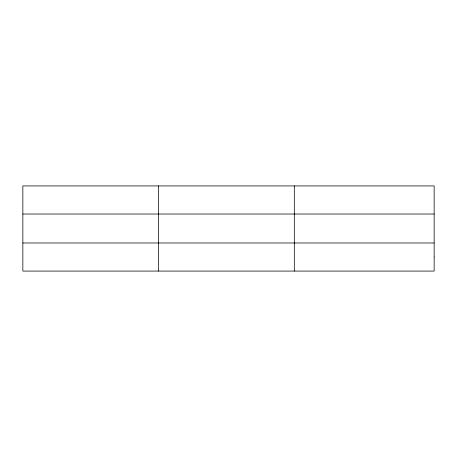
<?xml version="1.0" encoding="UTF-8"?>
<svg xmlns="http://www.w3.org/2000/svg" width="457" height="457" viewBox="0 0 457 457"><rect width="100%" height="100%" fill="white"/><g stroke="black" fill="none" stroke-linecap="round" stroke-linejoin="round"><path stroke-width="0.69" d="M158.579 185.919L158.579 271.081M294.308 185.919L294.308 271.081M22.85 214.025L434.15 214.025M22.85 242.975L434.15 242.975M434.15 257.028L434.15 271.081L22.85 271.081L22.85 185.919L434.15 185.919L434.15 257.028"/></g></svg>
